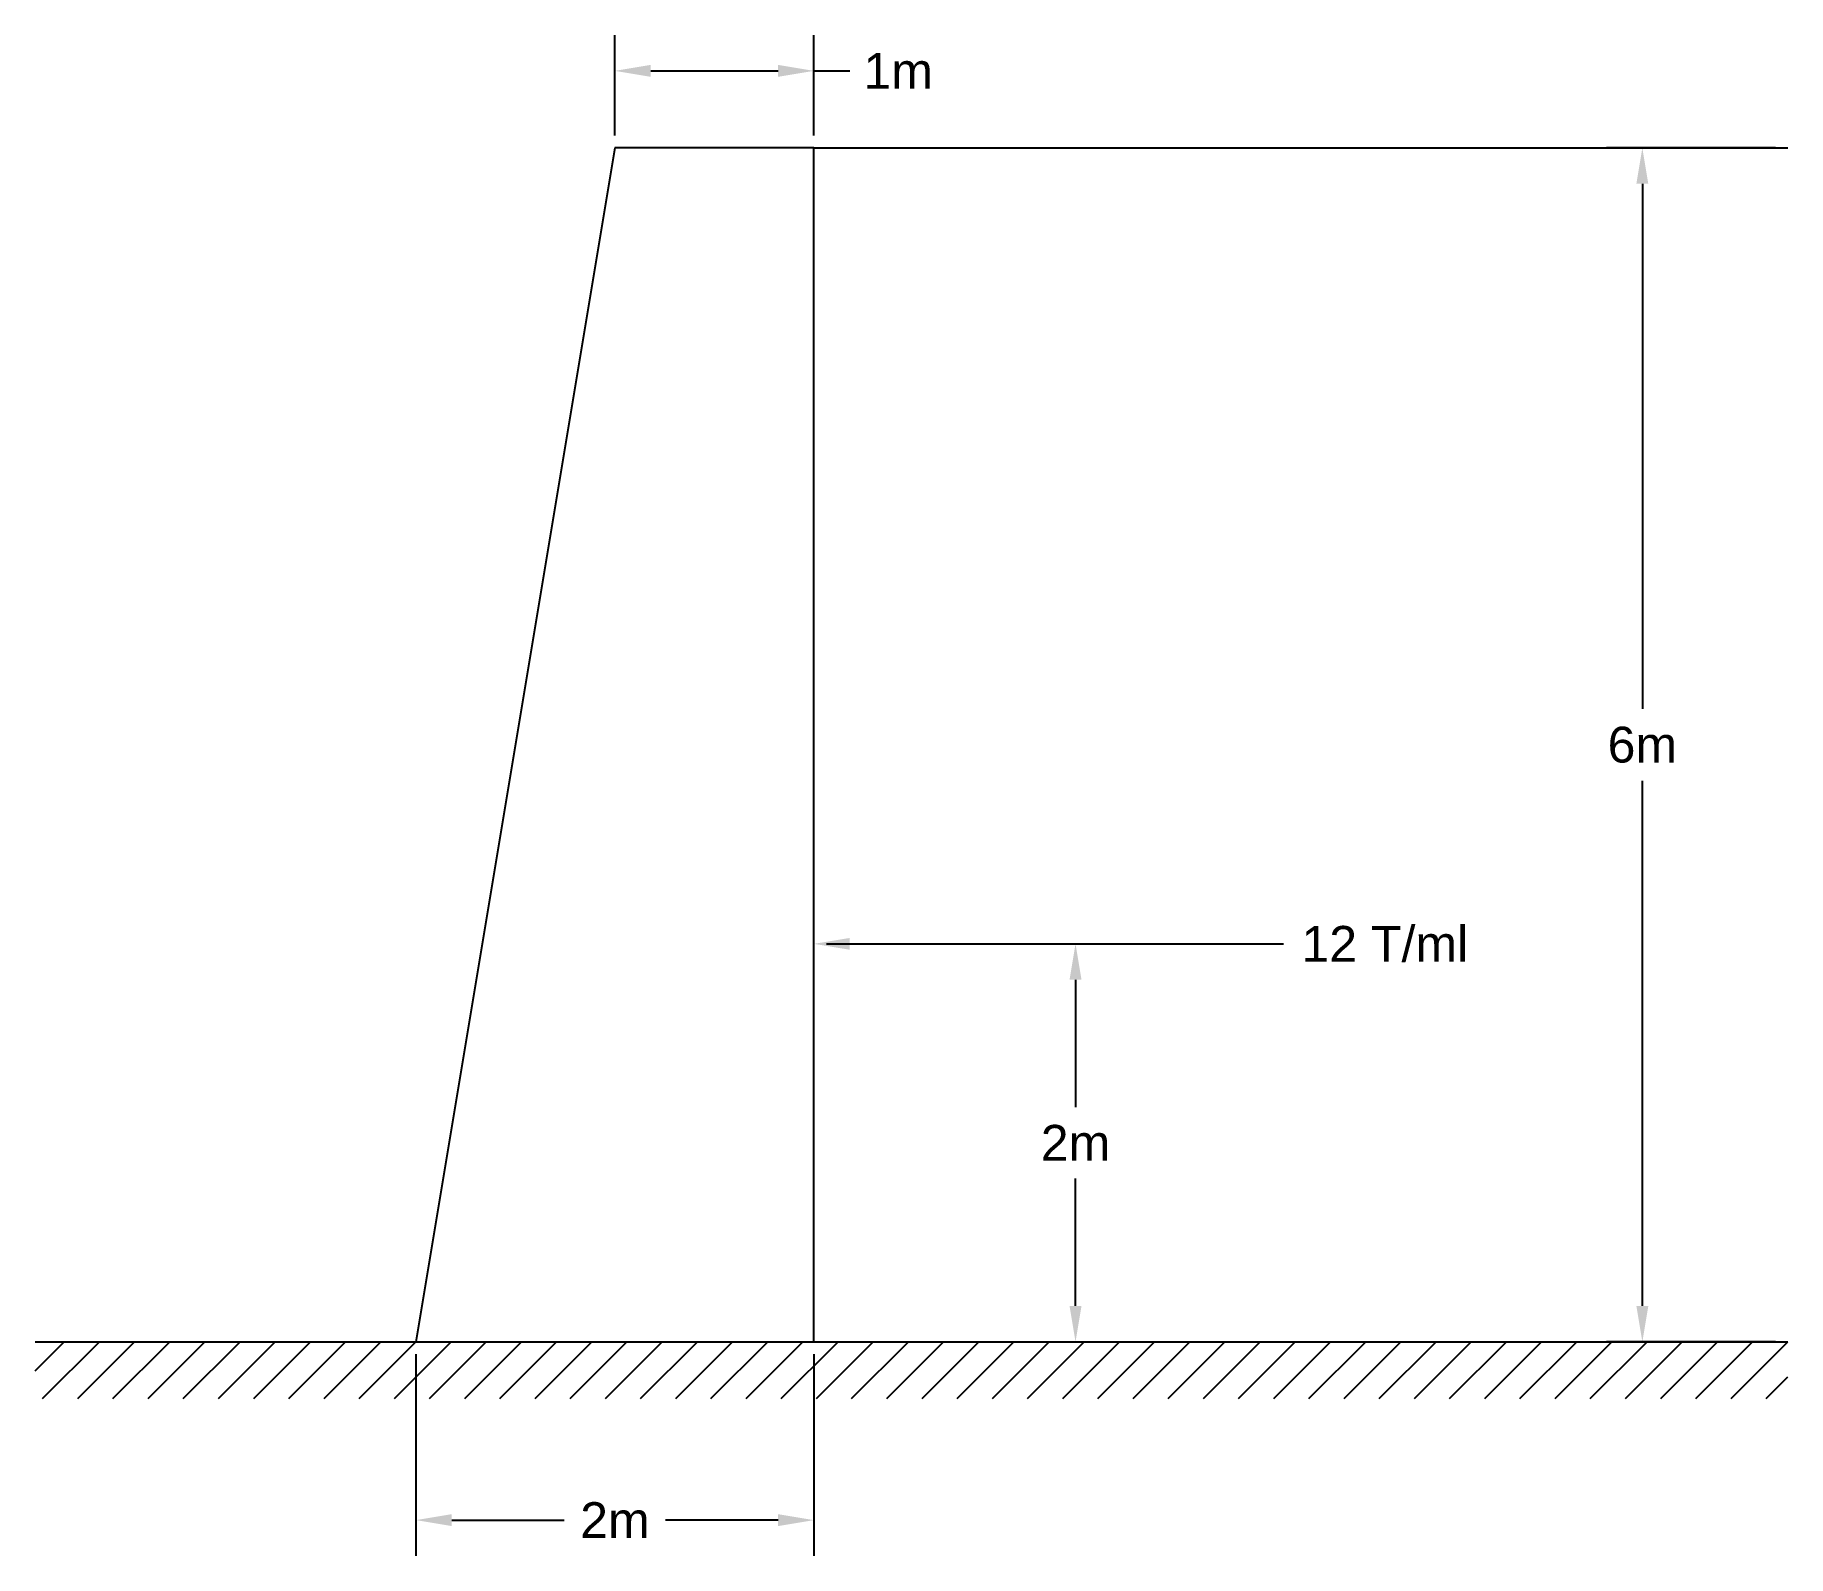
# Model space of a CAD drawing. Header units: inches. Extents: x -1.91 to 6.9, y -1.08 to 6.57.
import ezdxf
from ezdxf import colors
from ezdxf.entities.mleader import LeaderData, LeaderLine
from ezdxf.math import Vec2, Vec3

# ---------------------------------------------------------------- set-up
doc = ezdxf.new("R2010")
doc.units = ezdxf.units.IN
doc.header["$MEASUREMENT"] = 0
doc.styles.get("Standard").update_dxf_attribs({"font": 'Arial.ttf'})
doc.dimstyles.get("Standard").update_dxf_attribs({"dimtxt": 0.18, "dimasz": 0.18, "dimexe": 0.18, "dimexo": 0.0625, "dimgap": 0.09, "dimtad": 0, "dimtih": 1, "dimtoh": 1, "dimdec": 4, "dimzin": 0, "dimdsep": 46, "dimtxsty": 'Standard', "dimcen": 0.09, "dimadec": 0, "dimazin": 0, "dimtfac": 1, "dimtdec": 4, "dimtofl": 0, "dimtmove": 0, "dimatfit": 3, "dimfxl": 1, "dimtolj": 1, "dimtzin": 0, "dimarcsym": 0})

# ---------------------------------------------------------------- blocks, each defined once
blk = doc.blocks.new('*D2')
at = {"color": 0, "lineweight": -2, "transparency": 16777216}
for p, q in [((6.8327, 6), (5.9835, 6)), ((6.1635, 5.82), (6.1635, 3.1812)), ((6.1635, 0.18), (6.1635, 2.8188)), ((6.8327, 0), (5.9835, 0))]:
    blk.add_line(p, q, dxfattribs=at)
at = {"color": 0, "transparency": 16777216}
for points in [[(6.1335, 5.82), (6.1935, 5.82), (6.1635, 6)], [(6.1335, 0.18), (6.1935, 0.18), (6.1635, 0)]]:
    blk.add_solid(points, dxfattribs=at)
at = {"layer": 'Defpoints', "color": 0, "transparency": 16777216}
for p in [(6.8952, 6), (6.1635, 0), (6.8952, 0)]:
    blk.add_point(p, dxfattribs=at)
at = {"color": 0, "transparency": 16777216, "insert": (6.1635, 3), "char_height": 0.18, "attachment_point": 5}
blk.add_mtext('\\A1;6m', dxfattribs=at)
blk = doc.blocks.new('*D3')
at = {"color": 0, "lineweight": -2, "transparency": 16777216}
for p, q in [((1, 6.0625), (1, 6.5676)), ((2, 6.0625), (2, 6.5676)), ((1.18, 6.3876), (1.82, 6.3876)), ((2, 6.3876), (2.18, 6.3876))]:
    blk.add_line(p, q, dxfattribs=at)
at = {"color": 0, "transparency": 16777216}
for points in [[(1.18, 6.4176), (1.18, 6.3576), (1, 6.3876)], [(1.82, 6.4176), (1.82, 6.3576), (2, 6.3876)]]:
    blk.add_solid(points, dxfattribs=at)
at = {"layer": 'Defpoints', "color": 0, "transparency": 16777216}
for p in [(2, 6.3876), (1, 6), (2, 6)]:
    blk.add_point(p, dxfattribs=at)
at = {"color": 0, "transparency": 16777216, "insert": (2.4235, 6.3876), "char_height": 0.18, "attachment_point": 5}
blk.add_mtext('\\A1;1m', dxfattribs=at)
blk = doc.blocks.new('*D4')
at = {"color": 0, "lineweight": -2, "transparency": 16777216}
for p, q in [((0, -0.0625), (0, -1.0763)), ((2, -0.0625), (2, -1.0763)), ((0.18, -0.8963), (0.7455, -0.8963)), ((1.82, -0.8963), (1.2545, -0.8963))]:
    blk.add_line(p, q, dxfattribs=at)
at = {"color": 0, "transparency": 16777216}
for points in [[(0.18, -0.8663), (0.18, -0.9263), (0, -0.8963)], [(1.82, -0.8663), (1.82, -0.9263), (2, -0.8963)]]:
    blk.add_solid(points, dxfattribs=at)
at = {"layer": 'Defpoints', "color": 0, "transparency": 16777216}
for p in [(0, 0), (2, 0), (2, -0.8963)]:
    blk.add_point(p, dxfattribs=at)
at = {"color": 0, "transparency": 16777216, "insert": (1, -0.8963), "char_height": 0.18, "attachment_point": 5}
blk.add_mtext('\\A1;2m', dxfattribs=at)
blk = doc.blocks.new('*D5')
at = {"color": 0, "lineweight": -2, "transparency": 16777216}
for p, q in [((2.0625, 2), (3.4948, 2)), ((3.3148, 1.82), (3.3148, 1.18)), ((3.3148, 0.18), (3.3148, 0.82)), ((2.0625, 0), (3.4948, 0))]:
    blk.add_line(p, q, dxfattribs=at)
at = {"color": 0, "transparency": 16777216}
for points in [[(3.2848, 1.82), (3.3448, 1.82), (3.3148, 2)], [(3.2848, 0.18), (3.3448, 0.18), (3.3148, 0)]]:
    blk.add_solid(points, dxfattribs=at)
at = {"layer": 'Defpoints', "color": 0, "transparency": 16777216}
for p in [(2, 2), (2, 0), (3.3148, 0)]:
    blk.add_point(p, dxfattribs=at)
at = {"color": 0, "transparency": 16777216, "insert": (3.3148, 1), "char_height": 0.18, "attachment_point": 5}
blk.add_mtext('\\A1;2m', dxfattribs=at)

msp = doc.modelspace()

# ---------------------------------------------------------------- hatches: boundary and pattern name
h = msp.add_hatch()
h.set_pattern_fill('ANSI31', color=256)
h.paths.add_polyline_path([(6.89515, 0), (-1.91421, 0), (-1.91421, -0.28515), (6.89515, -0.28515)])

# ---------------------------------------------------------------- linework, layer by layer
for p, q in [((1, 6), (0, 0)), ((2, 6), (1, 6)), ((2, 0), (2, 6)), ((2, 6), (6.89515, 6)), ((-1.91421, 0), (6.89515, 0)), ((0, 0), (2, 0)), ((0, 0), (2, 0))]:
    msp.add_line(p, q)

# ---------------------------------------------------------------- dimensions: what is measured, and where the dimension line sits
for base, p1, p2, text, picture, middle in [((2, 6.3876), (1, 6), (2, 6), '1m', '*D3', (2.42348, 6.3876)), ((2, -0.89632), (0, 0), (2, 0), '2m', '*D4', (1, -0.89632))]:
    dim = msp.add_linear_dim(base=base, p1=p1, p2=p2, text=text, dimstyle='Standard')
    dim.commit()
    dim.dimension.update_dxf_attribs({"geometry": picture, "text_midpoint": middle})
dim = msp.add_linear_dim(base=(6.16354, 0), p1=(6.89515, 6), p2=(6.89515, 0), angle=90, text='6m', dimstyle='Standard')
dim.commit()
dim.dimension.update_dxf_attribs({"geometry": '*D2', "text_midpoint": (6.16354, 3), "dimtype": 160})
dim = msp.add_linear_dim(base=(3.31483, 0), p1=(2, 2), p2=(2, 0), angle=90, text='2m', dimstyle='Standard')
dim.commit()
dim.dimension.update_dxf_attribs({"geometry": '*D5', "text_midpoint": (3.31483, 1)})

# ---------------------------------------------------------------- leaders
ml = msp.add_multileader_mtext('Standard')
ml.set_content('12 T/ml', color=256)
ml.set_leader_properties()
ml.build(insert=Vec2(0, 0))
ml.multileader.update_dxf_attribs({"dogleg_length": 0.36, "arrow_head_size": 0.18})
ctx = ml.context
ctx.base_point, ctx.char_height, ctx.arrow_head_size, ctx.landing_gap_size, ctx.plane_origin = Vec3(4.36, 2), 0.18, 0.18, 0.09, Vec3(2, 2)
notes = []
notes.append((ctx, [(0, (1, 1, 0), (4, 2), (1, 0), 0.36, [(0, [(2, 2)], 0, [])])]))
ctx.mtext.insert, ctx.mtext.flow_direction = Vec3(4.45, 2.09), 5
for ctx, leaders in notes:
    for number, flags, end, landing, length, lines in leaders:
        leader = LeaderData()
        leader.index, (leader.has_last_leader_line, leader.has_dogleg_vector, leader.attachment_direction) = number, flags
        leader.last_leader_point, leader.dogleg_vector, leader.dogleg_length = Vec3(end), Vec3(landing), length
        for number, points, colour, breaks in lines:
            line = LeaderLine()
            line.index, line.vertices, line.color, line.breaks = number, Vec3.list(points), colors.encode_raw_color(colour), breaks
            leader.lines.append(line)
        ctx.leaders.append(leader)

doc.saveas('drawing.dxf')
